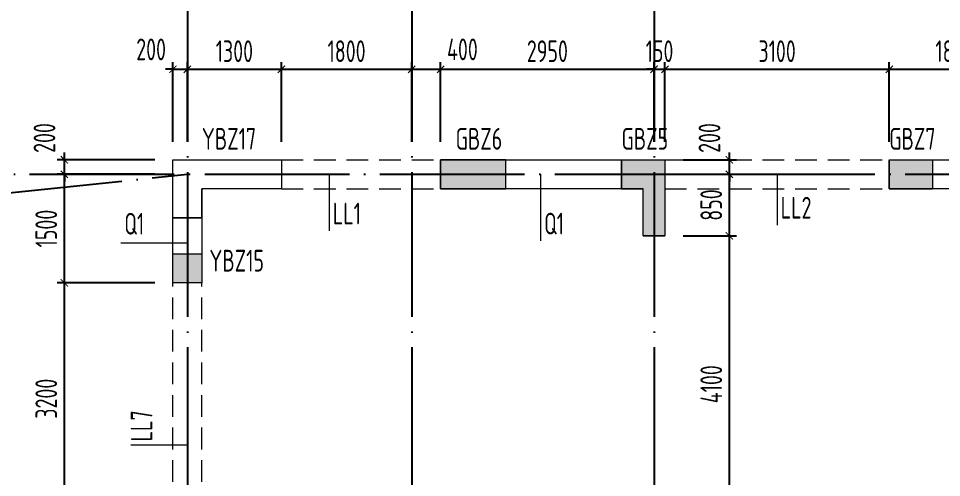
# Model space of a CAD drawing. Header units: millimetres. Extents: x -202076 to 1082610, y -439651 to 179350.
# Drawn here: x 113909 to 126665, y 61080 to 67421 of the extents above; entities that cross this region are included whole.
import ezdxf
from ezdxf.enums import TextEntityAlignment as Align

# ---------------------------------------------------------------- set-up
doc = ezdxf.new("R2010")
doc.units = ezdxf.units.MM
doc.header["$LTSCALE"] = 1000
for name, pattern in [('DASHED', [0.75, 0.5, -0.25]), ('DOTE', [2.42, 2, -0.2, 0.02, -0.2]), ('短虚线', [187.5, 125, -62.5])]:
    doc.linetypes.add(name, pattern=pattern)
doc.layers.add('A_AXIS-轴线', color=36, linetype='DOTE')
for name, color, linetype, lineweight in [('BEAM', 4, 'DASHED', 0), ('DIM', 3, 'Continuous', 0), ('WALL', 2, 'Continuous', 0), ('墙柱名称编号', 7, 'Continuous', 18), ('墙柱轮廓', 7, 'Continuous', 18), ('墙梁名称编号', 3, 'Continuous', 18), ('墙梁标注引线', 3, 'Continuous', 18), ('墙身名称编号', 3, 'Continuous', 18), ('墙身标注引线', 3, 'Continuous', 18), ('边缘构件填充', 253, 'Continuous', 18)]:
    doc.layers.add(name, color=color, linetype=linetype, lineweight=lineweight)
doc.styles.add('TSSD_Dimension', font='tssdeng.shx', dxfattribs={"width": 0.7, "bigfont": 'hztxt.shx'})
doc.styles.add('TSSD_Rein', font='tssdeng.shx', dxfattribs={"width": 0.7, "bigfont": 'hztxt.shx'})
doc.dimstyles.new('TSSD_100_100', dxfattribs={"dimtxt": 300, "dimasz": 100, "dimexe": 100, "dimexo": 250, "dimgap": 100, "dimtad": 1, "dimdec": 0, "dimzin": 0, "dimdsep": 46, "dimtxsty": 'TSSD_Dimension', "dimblk": 'ARCHTICK', "dimcen": 0, "dimdle": 100, "dimclrt": 7, "dimadec": 0, "dimazin": 0, "dimtfac": 1, "dimtdec": 0, "dimtix": 1, "dimtmove": 2, "dimatfit": 3, "dimfxl": 1, "dimtolj": 1, "dimtzin": 0, "dimarcsym": 0})

# ---------------------------------------------------------------- blocks, each defined once
blk = doc.blocks.new('_ARCHTICK')
at = {"color": 0, "linetype": 'ByBlock', "const_width": 0.15}
blk.add_lwpolyline([(-0.5, -0.5), (0.5, 0.5)], dxfattribs=at)
blk = doc.blocks.new('*D135')
at = {"layer": 'Defpoints', "color": 0, "transparency": 16777216}
for p in [(114543, 63769), (116043, 63769), (116043, 60569)]:
    blk.add_point(p, dxfattribs=at)
at = {"layer": 'DIM', "color": 0, "lineweight": -2, "transparency": 16777216}
for p, q in [((114543, 60469), (114543, 63869)), ((115793, 63769), (114443, 63769)), ((115793, 60569), (114443, 60569))]:
    blk.add_line(p, q, dxfattribs=at)
at = {"layer": 'DIM', "color": 0, "lineweight": -2, "transparency": 16777216, "xscale": 100, "yscale": 100, "zscale": 100}
for p, rotation in [((114543, 63769), 90), ((114543, 60569), 270)]:
    blk.add_blockref('_ARCHTICK', p, dxfattribs=dict(at, rotation=rotation))
at = {"layer": 'DIM', "color": 7, "transparency": 16777216, "insert": (114293, 62169), "char_height": 300, "attachment_point": 5, "rotation": 90, "style": 'TSSD_Dimension'}
blk.add_mtext('\\A1;3200', dxfattribs=at)
blk = doc.blocks.new('*D136')
at = {"layer": 'Defpoints', "color": 0, "transparency": 16777216}
for p in [(114543, 65269), (116043, 65269), (116043, 63769)]:
    blk.add_point(p, dxfattribs=at)
at = {"layer": 'DIM', "color": 0, "lineweight": -2, "transparency": 16777216}
for p, q in [((114543, 63669), (114543, 65369)), ((115793, 65269), (114443, 65269)), ((115793, 63769), (114443, 63769))]:
    blk.add_line(p, q, dxfattribs=at)
at = {"layer": 'DIM', "color": 0, "lineweight": -2, "transparency": 16777216, "xscale": 100, "yscale": 100, "zscale": 100}
for p, rotation in [((114543, 65269), 90), ((114543, 63769), 270)]:
    blk.add_blockref('_ARCHTICK', p, dxfattribs=dict(at, rotation=rotation))
at = {"layer": 'DIM', "color": 7, "transparency": 16777216, "insert": (114293, 64519), "char_height": 300, "attachment_point": 5, "rotation": 90, "style": 'TSSD_Dimension'}
blk.add_mtext('\\A1;1500', dxfattribs=at)
blk = doc.blocks.new('*D143')
at = {"layer": 'Defpoints', "color": 0, "transparency": 16777216}
for p in [(116243, 66719), (116043, 65469), (116243, 65469)]:
    blk.add_point(p, dxfattribs=at)
at = {"layer": 'DIM', "color": 0, "lineweight": -2, "transparency": 16777216}
for p, q in [((116043, 66719), (115943, 66719)), ((116043, 65719), (116043, 66819)), ((116043, 66719), (116243, 66719)), ((116243, 65719), (116243, 66819)), ((116243, 66719), (116343, 66719))]:
    blk.add_line(p, q, dxfattribs=at)
at = {"layer": 'DIM', "color": 0, "lineweight": -2, "transparency": 16777216, "xscale": 100, "yscale": 100, "zscale": 100}
blk.add_blockref('_ARCHTICK', (116043, 66719), dxfattribs=at)
at = {"layer": 'DIM', "color": 0, "lineweight": -2, "transparency": 16777216, "xscale": 100, "yscale": 100, "zscale": 100, "rotation": 180}
blk.add_blockref('_ARCHTICK', (116243, 66719), dxfattribs=at)
at = {"layer": 'DIM', "color": 7, "transparency": 16777216, "insert": (115742, 66994), "char_height": 300, "attachment_point": 5, "style": 'TSSD_Dimension'}
blk.add_mtext('\\A1;200', dxfattribs=at)
blk = doc.blocks.new('*D144')
at = {"layer": 'Defpoints', "color": 0, "transparency": 16777216}
for p in [(117543, 66719), (116243, 65469), (117543, 65469)]:
    blk.add_point(p, dxfattribs=at)
at = {"layer": 'DIM', "color": 0, "lineweight": -2, "transparency": 16777216}
for p, q in [((116143, 66719), (117643, 66719)), ((116243, 65719), (116243, 66819)), ((117543, 65719), (117543, 66819))]:
    blk.add_line(p, q, dxfattribs=at)
at = {"layer": 'DIM', "color": 0, "lineweight": -2, "transparency": 16777216, "xscale": 100, "yscale": 100, "zscale": 100, "rotation": 180}
blk.add_blockref('_ARCHTICK', (116243, 66719), dxfattribs=at)
at = {"layer": 'DIM', "color": 0, "lineweight": -2, "transparency": 16777216, "xscale": 100, "yscale": 100, "zscale": 100}
blk.add_blockref('_ARCHTICK', (117543, 66719), dxfattribs=at)
at = {"layer": 'DIM', "color": 7, "transparency": 16777216, "insert": (116893, 66969), "char_height": 300, "attachment_point": 5, "style": 'TSSD_Dimension'}
blk.add_mtext('\\A1;1300', dxfattribs=at)
blk = doc.blocks.new('*D145')
at = {"layer": 'Defpoints', "color": 0, "transparency": 16777216}
for p in [(119343, 66719), (117543, 65469), (119343, 65469)]:
    blk.add_point(p, dxfattribs=at)
at = {"layer": 'DIM', "color": 0, "lineweight": -2, "transparency": 16777216}
for p, q in [((117443, 66719), (119443, 66719)), ((117543, 65719), (117543, 66819)), ((119343, 65719), (119343, 66819))]:
    blk.add_line(p, q, dxfattribs=at)
at = {"layer": 'DIM', "color": 0, "lineweight": -2, "transparency": 16777216, "xscale": 100, "yscale": 100, "zscale": 100, "rotation": 180}
blk.add_blockref('_ARCHTICK', (117543, 66719), dxfattribs=at)
at = {"layer": 'DIM', "color": 0, "lineweight": -2, "transparency": 16777216, "xscale": 100, "yscale": 100, "zscale": 100}
blk.add_blockref('_ARCHTICK', (119343, 66719), dxfattribs=at)
at = {"layer": 'DIM', "color": 7, "transparency": 16777216, "insert": (118443, 66969), "char_height": 300, "attachment_point": 5, "style": 'TSSD_Dimension'}
blk.add_mtext('\\A1;1800', dxfattribs=at)
blk = doc.blocks.new('*D146')
at = {"layer": 'Defpoints', "color": 0, "transparency": 16777216}
for p in [(119743, 66719), (119343, 65469), (119743, 65469)]:
    blk.add_point(p, dxfattribs=at)
at = {"layer": 'DIM', "color": 0, "lineweight": -2, "transparency": 16777216}
for p, q in [((119243, 66719), (119843, 66719)), ((119343, 65719), (119343, 66819)), ((119743, 65719), (119743, 66819))]:
    blk.add_line(p, q, dxfattribs=at)
at = {"layer": 'DIM', "color": 0, "lineweight": -2, "transparency": 16777216, "xscale": 100, "yscale": 100, "zscale": 100, "rotation": 180}
blk.add_blockref('_ARCHTICK', (119343, 66719), dxfattribs=at)
at = {"layer": 'DIM', "color": 0, "lineweight": -2, "transparency": 16777216, "xscale": 100, "yscale": 100, "zscale": 100}
blk.add_blockref('_ARCHTICK', (119743, 66719), dxfattribs=at)
at = {"layer": 'DIM', "color": 7, "transparency": 16777216, "insert": (120044, 66994), "char_height": 300, "attachment_point": 5, "style": 'TSSD_Dimension'}
blk.add_mtext('\\A1;400', dxfattribs=at)
blk = doc.blocks.new('*D147')
at = {"layer": 'Defpoints', "color": 0, "transparency": 16777216}
for p in [(122693, 66719), (119743, 65469), (122693, 65469)]:
    blk.add_point(p, dxfattribs=at)
at = {"layer": 'DIM', "color": 0, "lineweight": -2, "transparency": 16777216}
for p, q in [((119643, 66719), (122793, 66719)), ((119743, 65719), (119743, 66819)), ((122693, 65719), (122693, 66819))]:
    blk.add_line(p, q, dxfattribs=at)
at = {"layer": 'DIM', "color": 0, "lineweight": -2, "transparency": 16777216, "xscale": 100, "yscale": 100, "zscale": 100, "rotation": 180}
blk.add_blockref('_ARCHTICK', (119743, 66719), dxfattribs=at)
at = {"layer": 'DIM', "color": 0, "lineweight": -2, "transparency": 16777216, "xscale": 100, "yscale": 100, "zscale": 100}
blk.add_blockref('_ARCHTICK', (122693, 66719), dxfattribs=at)
at = {"layer": 'DIM', "color": 7, "transparency": 16777216, "insert": (121218, 66969), "char_height": 300, "attachment_point": 5, "style": 'TSSD_Dimension'}
blk.add_mtext('\\A1;2950', dxfattribs=at)
blk = doc.blocks.new('*D148')
at = {"layer": 'Defpoints', "color": 0, "transparency": 16777216}
for p in [(122843, 66719), (122693, 65469), (122843, 65469)]:
    blk.add_point(p, dxfattribs=at)
at = {"layer": 'DIM', "color": 0, "lineweight": -2, "transparency": 16777216}
for p, q in [((122693, 66719), (122593, 66719)), ((122693, 65719), (122693, 66819)), ((122693, 66719), (122843, 66719)), ((122843, 65719), (122843, 66819)), ((122843, 66719), (122943, 66719))]:
    blk.add_line(p, q, dxfattribs=at)
at = {"layer": 'DIM', "color": 0, "lineweight": -2, "transparency": 16777216, "xscale": 100, "yscale": 100, "zscale": 100}
blk.add_blockref('_ARCHTICK', (122693, 66719), dxfattribs=at)
at = {"layer": 'DIM', "color": 0, "lineweight": -2, "transparency": 16777216, "xscale": 100, "yscale": 100, "zscale": 100, "rotation": 180}
blk.add_blockref('_ARCHTICK', (122843, 66719), dxfattribs=at)
at = {"layer": 'DIM', "color": 7, "transparency": 16777216, "insert": (122768, 66969), "char_height": 300, "attachment_point": 5, "style": 'TSSD_Dimension'}
blk.add_mtext('\\A1;150', dxfattribs=at)
blk = doc.blocks.new('*D149')
at = {"layer": 'Defpoints', "color": 0, "transparency": 16777216}
for p in [(125943, 66719), (122843, 65469), (125943, 65469)]:
    blk.add_point(p, dxfattribs=at)
at = {"layer": 'DIM', "color": 0, "lineweight": -2, "transparency": 16777216}
for p, q in [((122743, 66719), (126043, 66719)), ((122843, 65719), (122843, 66819)), ((125943, 65719), (125943, 66819))]:
    blk.add_line(p, q, dxfattribs=at)
at = {"layer": 'DIM', "color": 0, "lineweight": -2, "transparency": 16777216, "xscale": 100, "yscale": 100, "zscale": 100, "rotation": 180}
blk.add_blockref('_ARCHTICK', (122843, 66719), dxfattribs=at)
at = {"layer": 'DIM', "color": 0, "lineweight": -2, "transparency": 16777216, "xscale": 100, "yscale": 100, "zscale": 100}
blk.add_blockref('_ARCHTICK', (125943, 66719), dxfattribs=at)
at = {"layer": 'DIM', "color": 7, "transparency": 16777216, "insert": (124393, 66969), "char_height": 300, "attachment_point": 5, "style": 'TSSD_Dimension'}
blk.add_mtext('\\A1;3100', dxfattribs=at)
blk = doc.blocks.new('*D150')
at = {"layer": 'Defpoints', "color": 0, "transparency": 16777216}
for p in [(127743, 66719), (125943, 65469), (127743, 65469)]:
    blk.add_point(p, dxfattribs=at)
at = {"layer": 'DIM', "color": 0, "lineweight": -2, "transparency": 16777216}
for p, q in [((125843, 66719), (127843, 66719)), ((125943, 65719), (125943, 66819)), ((127743, 65719), (127743, 66819))]:
    blk.add_line(p, q, dxfattribs=at)
at = {"layer": 'DIM', "color": 0, "lineweight": -2, "transparency": 16777216, "xscale": 100, "yscale": 100, "zscale": 100, "rotation": 180}
blk.add_blockref('_ARCHTICK', (125943, 66719), dxfattribs=at)
at = {"layer": 'DIM', "color": 0, "lineweight": -2, "transparency": 16777216, "xscale": 100, "yscale": 100, "zscale": 100}
blk.add_blockref('_ARCHTICK', (127743, 66719), dxfattribs=at)
at = {"layer": 'DIM', "color": 7, "transparency": 16777216, "insert": (126843, 66969), "char_height": 300, "attachment_point": 5, "style": 'TSSD_Dimension'}
blk.add_mtext('\\A1;1800', dxfattribs=at)
blk = doc.blocks.new('*D161')
at = {"layer": 'Defpoints', "color": 0, "transparency": 16777216}
for p in [(122843, 64419), (123733, 64419), (122843, 60319)]:
    blk.add_point(p, dxfattribs=at)
at = {"layer": 'DIM', "color": 0, "lineweight": -2, "transparency": 16777216}
for p, q in [((123733, 60219), (123733, 64519)), ((123093, 64419), (123833, 64419)), ((123093, 60319), (123833, 60319))]:
    blk.add_line(p, q, dxfattribs=at)
at = {"layer": 'DIM', "color": 0, "lineweight": -2, "transparency": 16777216, "xscale": 100, "yscale": 100, "zscale": 100}
for p, rotation in [((123733, 64419), 90), ((123733, 60319), 270)]:
    blk.add_blockref('_ARCHTICK', p, dxfattribs=dict(at, rotation=rotation))
at = {"layer": 'DIM', "color": 7, "transparency": 16777216, "insert": (123483, 62369), "char_height": 300, "attachment_point": 5, "rotation": 90, "style": 'TSSD_Dimension'}
blk.add_mtext('\\A1;4100', dxfattribs=at)
blk = doc.blocks.new('*D162')
at = {"layer": 'Defpoints', "color": 0, "transparency": 16777216}
for p in [(122843, 65269), (123733, 65269), (122843, 64419)]:
    blk.add_point(p, dxfattribs=at)
at = {"layer": 'DIM', "color": 0, "lineweight": -2, "transparency": 16777216}
for p, q in [((123733, 64319), (123733, 65369)), ((123093, 65269), (123833, 65269)), ((123093, 64419), (123833, 64419))]:
    blk.add_line(p, q, dxfattribs=at)
at = {"layer": 'DIM', "color": 0, "lineweight": -2, "transparency": 16777216, "xscale": 100, "yscale": 100, "zscale": 100}
for p, rotation in [((123733, 65269), 90), ((123733, 64419), 270)]:
    blk.add_blockref('_ARCHTICK', p, dxfattribs=dict(at, rotation=rotation))
at = {"layer": 'DIM', "color": 7, "transparency": 16777216, "insert": (123483, 64844), "char_height": 300, "attachment_point": 5, "rotation": 90, "style": 'TSSD_Dimension'}
blk.add_mtext('\\A1;850', dxfattribs=at)
blk = doc.blocks.new('*D163')
at = {"layer": 'Defpoints', "color": 0, "transparency": 16777216}
for p in [(122843, 65469), (123733, 65469), (122843, 65269)]:
    blk.add_point(p, dxfattribs=at)
at = {"layer": 'DIM', "color": 0, "lineweight": -2, "transparency": 16777216}
for p, q in [((123093, 65469), (123833, 65469)), ((123733, 65469), (123733, 65569)), ((123733, 65269), (123733, 65469)), ((123093, 65269), (123833, 65269)), ((123733, 65269), (123733, 65169))]:
    blk.add_line(p, q, dxfattribs=at)
at = {"layer": 'DIM', "color": 0, "lineweight": -2, "transparency": 16777216, "xscale": 100, "yscale": 100, "zscale": 100}
for p, rotation in [((123733, 65469), 270), ((123733, 65269), 90)]:
    blk.add_blockref('_ARCHTICK', p, dxfattribs=dict(at, rotation=rotation))
at = {"layer": 'DIM', "color": 7, "transparency": 16777216, "insert": (123458, 65770), "char_height": 300, "attachment_point": 5, "rotation": 90, "style": 'TSSD_Dimension'}
blk.add_mtext('\\A1;200', dxfattribs=at)
blk = doc.blocks.new('*D222')
at = {"layer": 'Defpoints', "color": 0, "transparency": 16777216}
for p in [(114543, 65469), (116043, 65469), (116043, 65269)]:
    blk.add_point(p, dxfattribs=at)
at = {"layer": 'DIM', "color": 0, "lineweight": -2, "transparency": 16777216}
for p, q in [((115793, 65469), (114443, 65469)), ((114543, 65469), (114543, 65569)), ((114543, 65269), (114543, 65469)), ((115793, 65269), (114443, 65269)), ((114543, 65269), (114543, 65169))]:
    blk.add_line(p, q, dxfattribs=at)
at = {"layer": 'DIM', "color": 0, "lineweight": -2, "transparency": 16777216, "xscale": 100, "yscale": 100, "zscale": 100}
for p, rotation in [((114543, 65469), 270), ((114543, 65269), 90)]:
    blk.add_blockref('_ARCHTICK', p, dxfattribs=dict(at, rotation=rotation))
at = {"layer": 'DIM', "color": 7, "transparency": 16777216, "insert": (114268, 65770), "char_height": 300, "attachment_point": 5, "rotation": 90, "style": 'TSSD_Dimension'}
blk.add_mtext('\\A1;200', dxfattribs=at)

msp = doc.modelspace()

# ---------------------------------------------------------------- hatches: boundary and pattern name
at = {"layer": '边缘构件填充'}
h = msp.add_hatch(color=256, dxfattribs=at)
h.dxf.hatch_style = 1
h.paths.add_polyline_path([(116042.7, 64669), (116442.7, 64669), (116442.7, 65069), (117542.7, 65069), (117542.7, 65469), (116042.7, 65469)], flags=16)
h.paths.add_polyline_path([(116042.7, 64669), (116442.7, 64669)], flags=0)
edge = h.paths.add_edge_path(flags=17)
edge.add_line((116442.7, 64669), (116042.7, 64669))
edge.add_line((116042.7, 64669), (116042.7, 65469))
edge.add_line((116042.7, 65469), (117542.7, 65469))
edge.add_line((117542.7, 65469), (117542.7, 65069))
edge.add_line((117542.7, 65069), (116442.7, 65069))
edge.add_line((116442.7, 64669), (116442.7, 65069))
h.paths.add_polyline_path([(116442.7, 65069), (116442.7, 64669)], flags=0)
h = msp.add_hatch(color=256, dxfattribs=at)
h.dxf.hatch_style = 1
h.paths.add_polyline_path([(120642.7, 65069), (120642.7, 65469), (119742.7, 65469), (119742.7, 65069)])
h = msp.add_hatch(color=256, dxfattribs=at)
h.dxf.hatch_style = 1
h.paths.add_polyline_path([(122242.7, 65469), (122242.7, 65069), (122542.7, 65069), (122542.7, 64419), (122842.7, 64419), (122842.7, 65469)], flags=17)
h.paths.add_polyline_path([(122242.7, 65469), (122242.7, 65069)], flags=0)
h.paths.add_polyline_path([(122542.7, 65069), (122242.7, 65069)], flags=0)
h = msp.add_hatch(color=256, dxfattribs=at)
h.dxf.hatch_style = 1
h.paths.add_polyline_path([(126542.7, 65069), (126542.7, 65469), (125942.7, 65469), (125942.7, 65069)])
h = msp.add_hatch(color=256, dxfattribs=at)
h.dxf.hatch_style = 1
h.paths.add_polyline_path([(116042.7, 63769), (116042.7, 64169), (116442.7, 64169), (116442.7, 63769)])

# ---------------------------------------------------------------- linework, layer by layer
at = {"layer": 'A_AXIS-轴线'}
for p, q in [((116242.7, 67719), (116242.7, 55119)), ((119342.7, 67719), (119342.7, 42519)), ((122692.7, 67719), (122692.7, 55119)), ((110942.7, 64719), (116242.7, 65269))]:
    msp.add_line(p, q, dxfattribs=at)
msp.add_lwpolyline([(99542.7, 65269), (155943, 65269)], dxfattribs=at)
at = {"layer": 'BEAM', "ltscale": 0.6}
for p, q in [((117542.7, 65469), (119742.7, 65469)), ((122842.7, 65469), (125942.7, 65469)), ((117542.7, 65069), (119742.7, 65069)), ((122842.7, 65069), (125942.7, 65069)), ((116042.7, 60569), (116042.7, 63769)), ((116442.7, 60569), (116442.7, 63769))]:
    msp.add_line(p, q, dxfattribs=at)
at = {"layer": 'WALL'}
for points in [[(116042.7, 63769), (116042.7, 65469), (117542.7, 65469), (117542.7, 65069), (116442.7, 65069), (116442.7, 63769), (116042.7, 63769)], [(122542.7, 64419), (122542.7, 65069), (119742.7, 65069), (119742.7, 65469), (122842.7, 65469), (122842.7, 64419), (122542.7, 64419), (122842.7, 64419)], [(129142.7, 65069), (125942.7, 65069), (125942.7, 65469), (129142.7, 65469), (129142.7, 65069), (125942.7, 65069)]]:
    msp.add_lwpolyline(points, dxfattribs=at)
at = {"layer": '墙柱轮廓', "linetype": '短虚线'}
for points in [[(116042.7, 64669), (116442.7, 64669), (116042.7, 64669), (116042.7, 65469), (117542.7, 65469), (117542.7, 65069), (116442.7, 65069), (116442.7, 64669), (116442.7, 65069)], [(122242.7, 65469), (122242.7, 65069), (122242.7, 65469), (122842.7, 65469), (122842.7, 64419), (122542.7, 64419), (122542.7, 65069), (122242.7, 65069), (122542.7, 65069)]]:
    msp.add_lwpolyline(points, dxfattribs=at)
at = {"layer": '墙柱轮廓'}
for points in [[(120642.7, 65069), (119742.7, 65069), (120642.7, 65069), (120642.7, 65469), (119742.7, 65469), (119742.7, 65069)], [(125942.7, 65469), (125942.7, 65069), (125942.7, 65469), (126542.7, 65469), (126542.7, 65069), (125942.7, 65069), (126542.7, 65069)], [(116042.7, 63769), (116042.7, 64169), (116442.7, 64169), (116442.7, 63769), (116042.7, 63769)]]:
    msp.add_lwpolyline(points, dxfattribs=at)
at = {"layer": '墙梁标注引线'}
for p, q in [((118202.7, 65269), (118202.7, 64486.5)), ((124392.7, 65269), (124392.7, 64567.1)), ((116242.7, 61529), (115460.2, 61529))]:
    msp.add_line(p, q, dxfattribs=at)
at = {"layer": '墙身标注引线'}
for p, q in [((121122.7, 65269), (121122.7, 64347.8)), ((116242.7, 64319), (115321.5, 64319))]:
    msp.add_line(p, q, dxfattribs=at)

# ---------------------------------------------------------------- texts
at = {"layer": '墙柱名称编号', "color": 2, "linetype": 'Continuous', "style": 'TSSD_Rein', "width": 0.7}
for s, p in [('YBZ17', (116442.7, 65519)), ('GBZ6', (119950.3, 65519)), ('GBZ5', (122242.7, 65519)), ('GBZ7', (125942.7, 65519)), ('YBZ15', (116546.4, 63835.5))]:
    msp.add_text(s, height=300, dxfattribs=at).set_placement(p, align=Align.BOTTOM_LEFT)
at = {"layer": '墙梁名称编号', "linetype": 'Continuous', "style": 'TSSD_Rein', "width": 0.7}
for s, p in [('LL2', (124442.7, 64567.1)), ('LL1', (118252.7, 64486.5))]:
    msp.add_text(s, height=300, dxfattribs=at).set_placement(p, align=Align.BOTTOM_LEFT)
msp.add_text('LL7', height=300, rotation=90, dxfattribs=at).set_placement((115460.2, 61579), align=Align.TOP_LEFT)
at = {"layer": '墙身名称编号', "linetype": 'Continuous', "style": 'TSSD_Rein', "width": 0.7}
for p in [(115371.5, 64345.7), (121172.7, 64347.8)]:
    msp.add_text('Q1', height=300, dxfattribs=at).set_placement(p, align=Align.BOTTOM_LEFT)

# ---------------------------------------------------------------- dimensions: what is measured, and where the dimension line sits
at = {"layer": 'DIM'}
for base, p1, p2, picture, middle in [((116242.7, 66719), (116042.7, 65469), (116242.7, 65469), '*D143', (115741.6, 66994)), ((119742.7, 66719), (119342.7, 65469), (119742.7, 65469), '*D146', (120043.7, 66994))]:
    dim = msp.add_linear_dim(base=base, p1=p1, p2=p2, dimstyle='TSSD_100_100', dxfattribs=at)
    dim.commit()
    dim.dimension.update_dxf_attribs({"geometry": picture, "text_midpoint": middle, "dimtype": 160})
for base, p1, p2, picture, middle in [((117542.7, 66719), (116242.7, 65469), (117542.7, 65469), '*D144', (116892.7, 66969)), ((119342.7, 66719), (117542.7, 65469), (119342.7, 65469), '*D145', (118442.7, 66969)), ((122692.7, 66719), (119742.7, 65469), (122692.7, 65469), '*D147', (121217.7, 66969)), ((122842.7, 66719), (122692.7, 65469), (122842.7, 65469), '*D148', (122767.7, 66969)), ((125942.7, 66719), (122842.7, 65469), (125942.7, 65469), '*D149', (124392.7, 66969)), ((127742.7, 66719), (125942.7, 65469), (127742.7, 65469), '*D150', (126842.7, 66969))]:
    dim = msp.add_linear_dim(base=base, p1=p1, p2=p2, dimstyle='TSSD_100_100', dxfattribs=at)
    dim.commit()
    dim.dimension.update_dxf_attribs({"geometry": picture, "text_midpoint": middle})
for base, p1, p2, picture, middle in [((114542.7, 65469), (116042.7, 65269), (116042.7, 65469), '*D222', (114267.7, 65770.1)), ((123732.8, 65469), (122842.7, 65269), (122842.7, 65469), '*D163', (123457.8, 65770.1))]:
    dim = msp.add_linear_dim(base=base, p1=p1, p2=p2, angle=90, dimstyle='TSSD_100_100', dxfattribs=at)
    dim.commit()
    dim.dimension.update_dxf_attribs({"geometry": picture, "text_midpoint": middle, "dimtype": 160})
for base, p1, p2, picture, middle in [((114542.7, 65269), (116042.7, 63769), (116042.7, 65269), '*D136', (114292.7, 64519)), ((123732.8, 65269), (122842.7, 64419), (122842.7, 65269), '*D162', (123482.8, 64844)), ((123732.8, 64419), (122842.7, 60319), (122842.7, 64419), '*D161', (123482.8, 62369)), ((114542.7, 63769), (116042.7, 60569), (116042.7, 63769), '*D135', (114292.7, 62169))]:
    dim = msp.add_linear_dim(base=base, p1=p1, p2=p2, angle=90, dimstyle='TSSD_100_100', dxfattribs=at)
    dim.commit()
    dim.dimension.update_dxf_attribs({"geometry": picture, "text_midpoint": middle})

doc.saveas('drawing.dxf')
